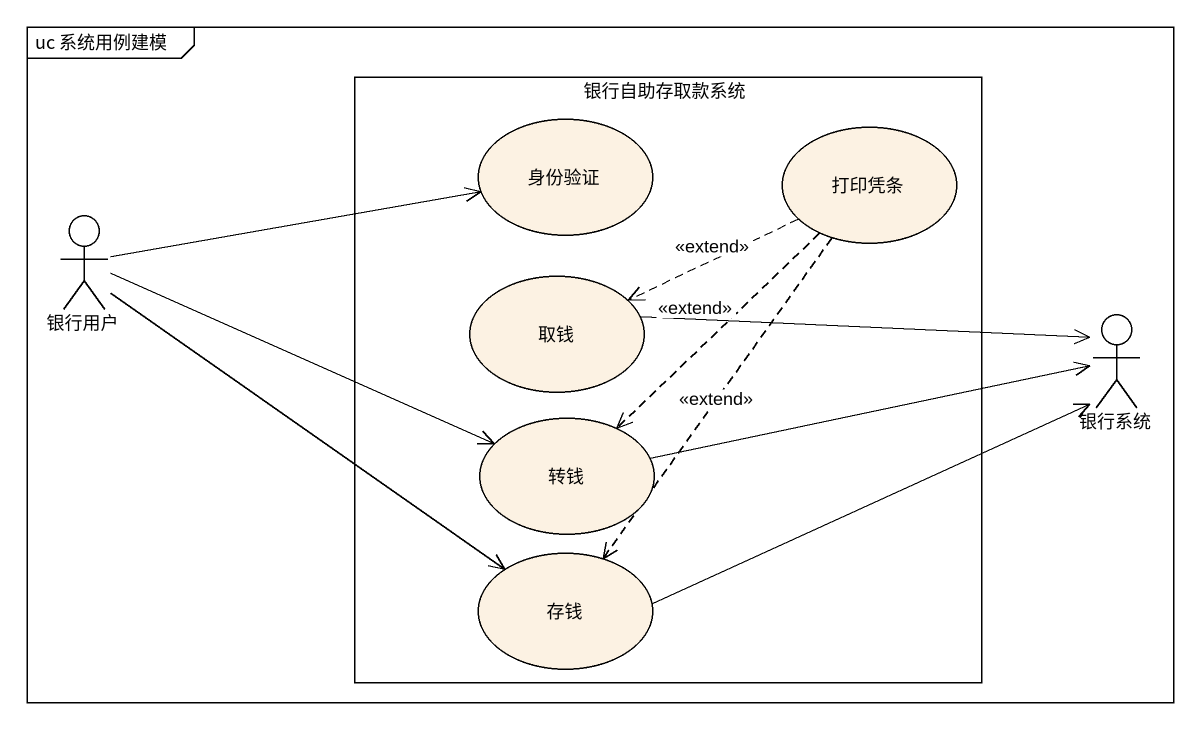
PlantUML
@startuml
mainframe uc 系统用例建模
rectangle 银行自助存取款系统 {
  usecase 身份验证
  usecase 打印凭条
  usecase 取钱
  usecase 转钱
  usecase 存钱
}
actor 银行用户
actor 银行系统
打印凭条 .left.> 取钱 : <<extend>>
打印凭条 ..> 转钱 : <<extend>>
打印凭条 ..> 存钱 : <<extend>>
银行用户 -right-> 身份验证
银行用户 -right-> 转钱
银行用户 --> 存钱
银行系统 <-left- 取钱
银行系统 <-left- 转钱
银行系统 <-left- 存钱
@enduml
